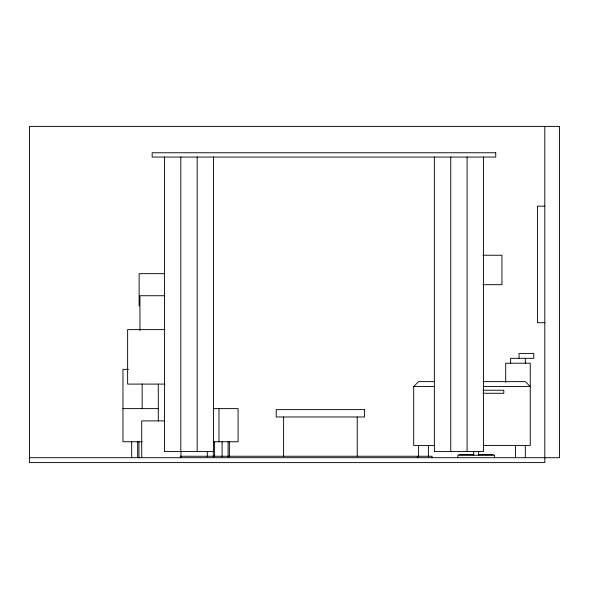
<?xml version="1.0" encoding="UTF-8"?>
<svg xmlns="http://www.w3.org/2000/svg" width="589" height="589" viewBox="0 0 589 589"><rect width="100%" height="100%" fill="white"/><g stroke="black" fill="none" stroke-linecap="round" stroke-linejoin="round"><path stroke-width="0.88" d="M434.807 445.431L413.684 445.431L413.684 386.539L418.595 381.628L434.24 381.628M544.81 206.157L537.455 206.157L537.455 322.72L544.81 322.72M482.958 255.243L501.953 255.243L501.953 284.701L482.958 284.701M164.478 273.664L139.129 273.664L139.129 306.044M164.449 295.73L139.939 295.73L139.939 330.569M165.016 329.612L127.629 329.612L127.629 384.094L165.016 384.094M128.439 369.347L122.954 369.347L122.954 441.75L142.155 441.75M483.009 381.628L525.344 381.628L530.255 386.539L483.444 386.539M413.684 386.539L434.792 386.539M482.965 390.235L503.794 390.235L503.794 393.283L482.965 393.283M122.954 408.619L158.618 408.619M213.402 408.619L238.089 408.619L238.089 441.75L213.306 441.75M164.545 420.899L141.713 420.899L141.713 457.712M483.444 445.431L530.255 445.431L530.255 363.222L505.693 363.222L505.693 382.408M459 454.656L473.468 454.656M478.886 454.656L493.346 454.656M180.19 456.247L432.076 456.247L432.076 457.712M29.45 457.712L559.55 457.712L559.55 126.399L29.45 126.399L29.45 462.601L544.81 462.601L544.81 126.399M525.344 358.318L525.344 363.222M525.329 445.431L525.329 457.712M519.064 358.318L519.064 353.422L533.774 353.422L533.774 358.318L510.604 358.318L510.604 363.222M515.508 445.431L515.508 457.712M494.598 457.712L494.598 455.245L457.786 455.245L457.786 457.712M483.473 157.064L483.473 451.572L434.38 451.572L434.38 157.064M478.636 451.601L478.636 455.245M473.711 451.601L473.711 455.245M467.106 157.064L467.106 451.572M450.747 157.064L450.747 451.572M428.394 445.431L428.394 456.836M418.58 445.431L418.58 456.836M417.365 456.247L417.365 457.712M357.243 416.975L357.243 456.247M283.589 416.975L283.589 456.247M229.393 441.75L229.393 456.821M228.112 441.75L228.112 456.821M222.097 441.75L222.097 456.821M218.983 408.619L218.983 441.75M214.587 441.75L214.587 456.821M213.527 157.064L213.527 451.572L164.434 451.572L164.434 157.064M213.306 451.505L213.306 456.821M207.291 451.505L207.291 456.821M197.16 157.064L197.16 451.572M180.985 451.27L180.985 457.712M180.801 157.064L180.801 451.572M158.294 384.094L158.294 420.899M142.155 383.962L142.155 408.619M138.945 441.75L138.945 457.712M137.664 441.75L137.664 457.712M131.678 441.75L131.678 457.712M495.747 152.765L152.161 152.765L152.161 157.064L495.747 157.064L495.747 152.765M364.598 409.62L276.234 409.62L276.234 416.975L364.598 416.975L364.598 409.62"/></g></svg>
